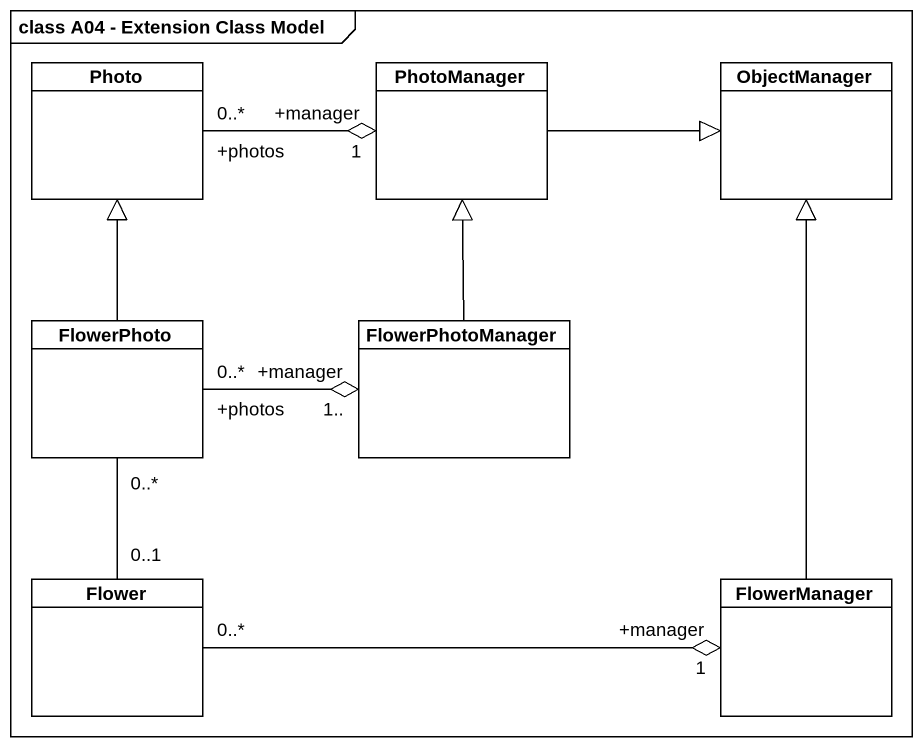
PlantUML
@startuml
mainframe class A04 - Extension Class Model
hide circle
hide empty members
class Photo
class PhotoManager
class ObjectManager
class FlowerPhoto
class FlowerPhotoManager
class Flower
class FlowerManager
PhotoManager "+manager\n1" o-left- "+photos\n0..*" Photo
PhotoManager -right-|> ObjectManager
FlowerPhoto -up-|> Photo
FlowerPhoto "0..*" -- "0..1" Flower
FlowerPhotoManager -up-|> PhotoManager
FlowerPhotoManager "+manager\n1.." o-left- "+photos\n0..*" FlowerPhoto
FlowerManager -up-|> ObjectManager
FlowerManager "+manager\n1" o-left- "0..*" Flower
@enduml
